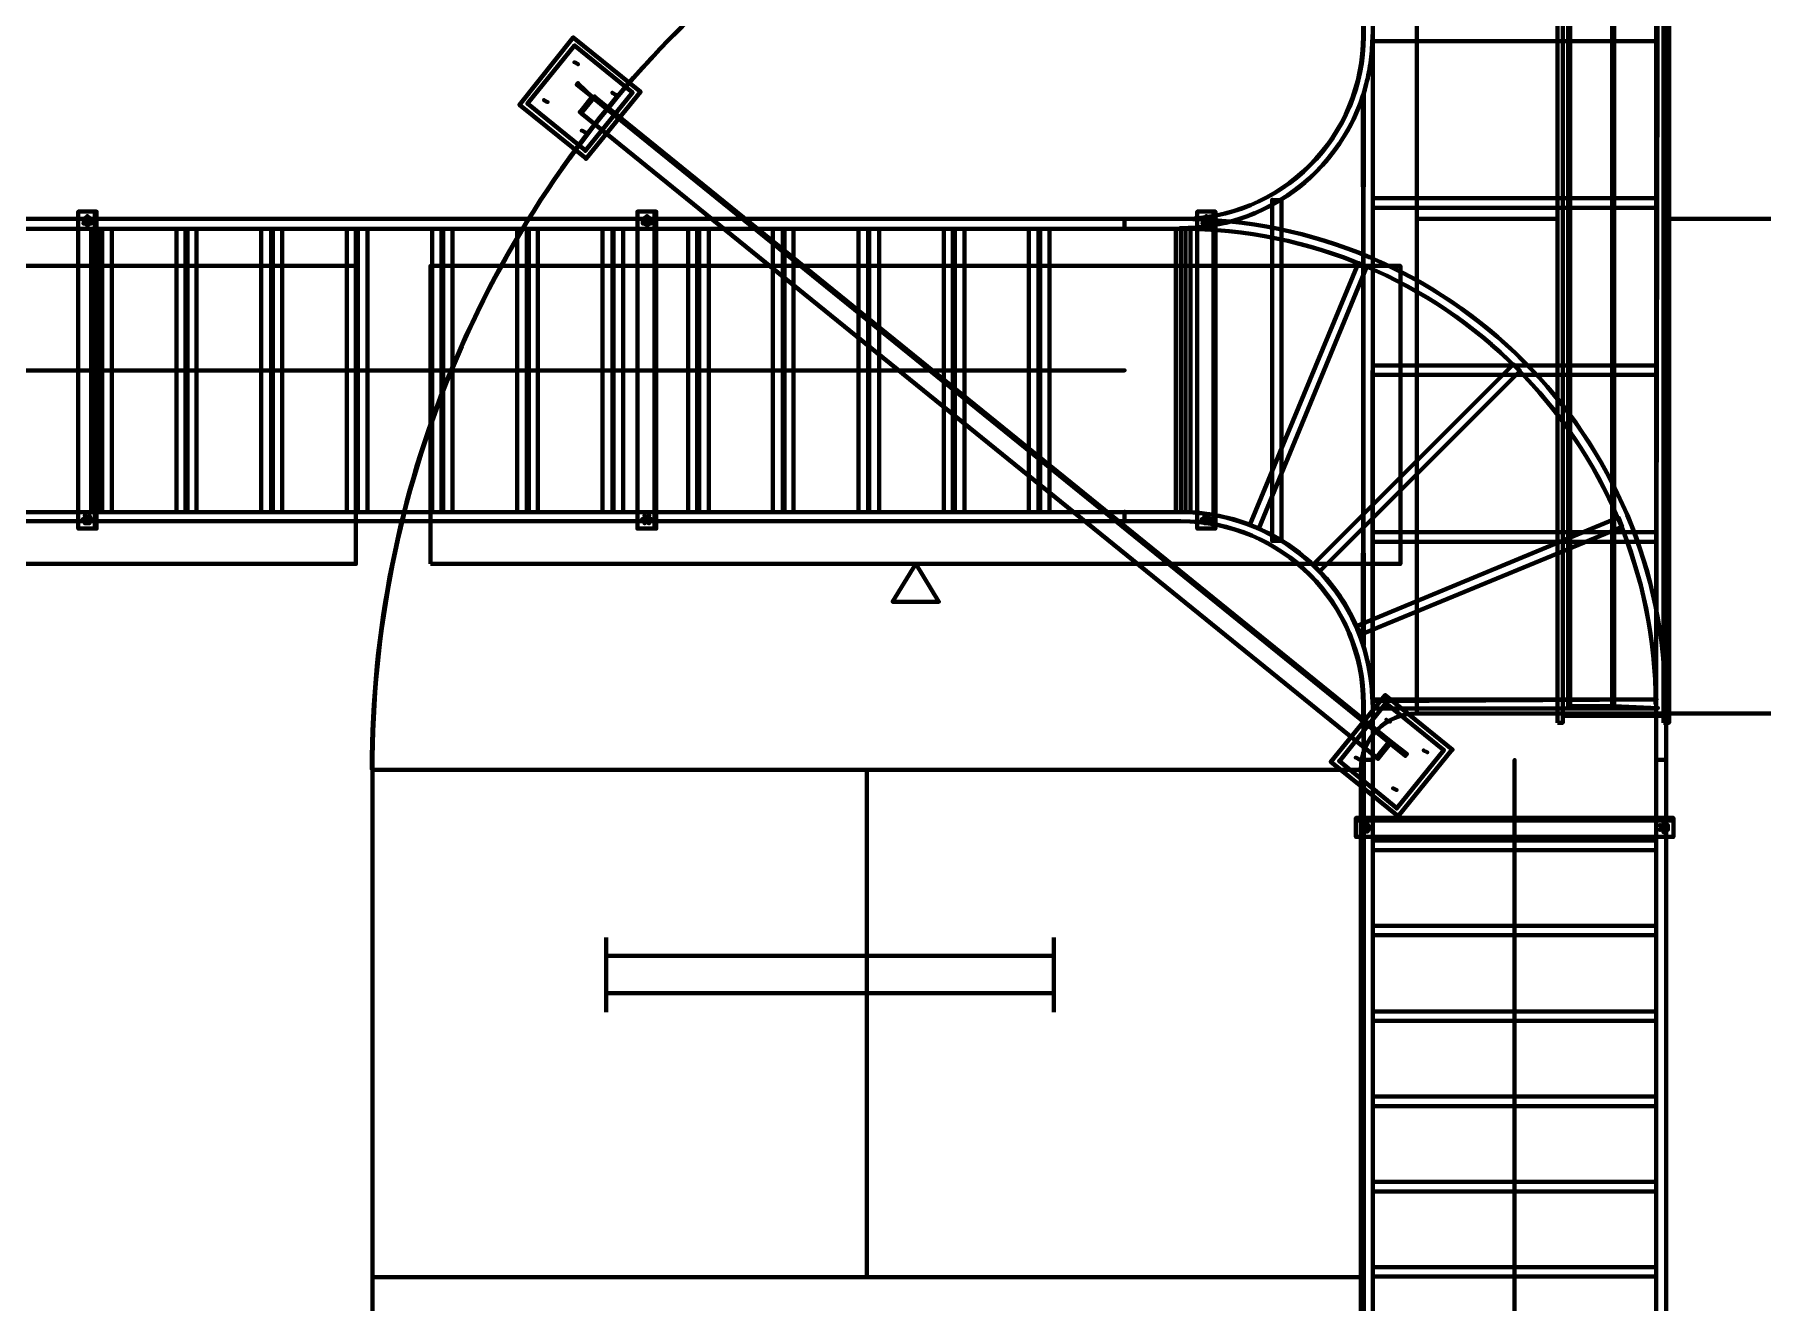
# Model space of a CAD drawing. Extents: x 0 to 1153, y 0 to 816.
# Drawn here: x 318.44 to 348.39, y 599.6 to 621.58 of the extents above; entities that cross this region are included whole.
import ezdxf

# ---------------------------------------------------------------- set-up
doc = ezdxf.new("R2010")
doc.units = 0
doc.header["$MEASUREMENT"] = 0
for name, color, linetype in [('Electrical', 7, 'Continuous'), ('Hatch', 7, 'Continuous'), ('HVAC', 7, 'Continuous')]:
    doc.layers.add(name, color=color, linetype=linetype)

msp = doc.modelspace()

# ---------------------------------------------------------------- linework, layer by layer
at = {"layer": 'Electrical', "color": 5, "linetype": 'Continuous', "lineweight": 211}
for points in [[(279.77, 618.215), (278.807, 618.215), (279.77, 618.215), (279.77, 618.384), (337.333, 618.384), (279.77, 618.384), (279.77, 618.215), (337.333, 618.215), (337.333, 618.384), (337.333, 618.215), (279.77, 618.215), (279.77, 618.384)], [(279.58, 618.215), (337.333, 618.215), (337.333, 618.384), (337.333, 618.215), (279.58, 618.215), (279.58, 618.384)], [(337.333, 618.215), (337.333, 618.215), (337.333, 618.384)], [(319.574, 613.304), (319.574, 618.215), (319.416, 618.215), (319.574, 618.215), (319.574, 613.304), (319.416, 613.304), (319.606, 613.304), (319.606, 618.215), (319.775, 618.215), (319.606, 618.215), (319.606, 613.304), (319.775, 613.304)], [(321.056, 613.304), (321.056, 618.215), (320.897, 618.215), (321.056, 618.215), (321.056, 613.304), (320.897, 613.304), (321.088, 613.304), (321.088, 618.215), (321.246, 618.215), (321.088, 618.215), (321.088, 613.304), (321.246, 613.304)], [(322.538, 613.304), (322.538, 618.215), (322.368, 618.215), (322.538, 618.215), (322.538, 613.304), (322.368, 613.304), (322.569, 613.304), (322.569, 618.215), (322.728, 618.215), (322.569, 618.215), (322.569, 613.304), (322.728, 613.304)], [(324.009, 613.304), (324.009, 618.215), (323.85, 618.215), (324.009, 618.215), (324.009, 613.304), (323.85, 613.304), (324.041, 613.304), (324.041, 618.215), (324.21, 618.215), (324.041, 618.215), (324.041, 613.304), (324.21, 613.304)], [(325.49, 613.304), (325.49, 618.215), (325.332, 618.215), (325.49, 618.215), (325.49, 613.304), (325.332, 613.304), (325.522, 613.304), (325.522, 618.215), (325.681, 618.215), (325.522, 618.215), (325.522, 613.304), (325.681, 613.304)], [(326.972, 613.304), (326.972, 618.215), (326.803, 618.215), (326.972, 618.215), (326.972, 613.304), (326.803, 613.304), (327.004, 613.304), (327.004, 618.215), (327.163, 618.215), (327.004, 618.215), (327.004, 613.304), (327.163, 613.304)], [(328.454, 613.304), (328.454, 618.215), (328.284, 618.215), (328.454, 618.215), (328.454, 613.304), (328.284, 613.304), (328.475, 613.304), (328.475, 618.215), (328.644, 618.215), (328.475, 618.215), (328.475, 613.304), (328.644, 613.304)], [(329.925, 613.304), (329.925, 618.215), (329.766, 618.215), (329.925, 618.215), (329.925, 613.304), (329.766, 613.304), (329.957, 613.304), (329.957, 618.215), (330.126, 618.215), (329.957, 618.215), (329.957, 613.304), (330.126, 613.304)], [(331.407, 613.304), (331.407, 618.215), (331.237, 618.215), (331.407, 618.215), (331.407, 613.304), (331.237, 613.304), (331.438, 613.304), (331.438, 618.215), (331.597, 618.215), (331.438, 618.215), (331.438, 613.304), (331.597, 613.304)], [(332.888, 613.304), (332.888, 618.215), (332.719, 618.215), (332.888, 618.215), (332.888, 613.304), (332.719, 613.304), (332.909, 613.304), (332.909, 618.215), (333.079, 618.215), (332.909, 618.215), (332.909, 613.304), (333.079, 613.304)], [(334.359, 613.304), (334.359, 618.215), (334.201, 618.215), (334.359, 618.215), (334.359, 613.304), (334.201, 613.304), (334.391, 613.304), (334.391, 618.215), (334.56, 618.215), (334.391, 618.215), (334.391, 613.304), (334.56, 613.304)], [(335.841, 613.304), (335.841, 618.215), (335.672, 618.215), (335.841, 618.215), (335.841, 613.304), (335.672, 613.304), (335.873, 613.304), (335.873, 618.215), (336.031, 618.215), (335.873, 618.215), (335.873, 613.304), (336.031, 613.304)], [(338.392, 613.304), (338.392, 618.215), (338.222, 618.215), (338.222, 613.304), (338.222, 618.215), (338.392, 618.215), (338.392, 613.304), (338.222, 613.304)], [(300.725, 612.405), (324.009, 612.405), (324.009, 617.569), (300.725, 617.569)], [(325.3, 612.405), (342.117, 612.405), (342.117, 617.569), (325.3, 617.569)], [(339.662, 613.018), (341.535, 617.559), (341.387, 617.622), (339.503, 613.082), (341.387, 617.622), (341.535, 617.559), (339.662, 613.018), (339.503, 613.082)], [(340.72, 612.278), (344.191, 615.749), (344.075, 615.865), (340.603, 612.394), (344.075, 615.865), (344.191, 615.749), (340.72, 612.278), (340.603, 612.394)], [(279.77, 613.304), (278.807, 613.304), (279.77, 613.304), (279.77, 613.145), (337.333, 613.145), (279.77, 613.145), (279.77, 613.304), (337.333, 613.304), (337.333, 613.145), (337.333, 613.304), (279.77, 613.304), (279.77, 613.145)], [(279.58, 613.304), (337.333, 613.304), (337.333, 613.145), (337.333, 613.304), (279.58, 613.304), (279.58, 613.145)], [(337.333, 613.145), (337.333, 613.145), (337.333, 613.304)], [(341.418, 611.177), (345.959, 613.05), (345.895, 613.209), (341.355, 611.325), (345.895, 613.209), (345.959, 613.05), (341.418, 611.177), (341.355, 611.325)], [(333.714, 612.405), (334.116, 611.748), (333.312, 611.748)], [(341.641, 609.896), (346.551, 609.896), (346.551, 610.055), (341.641, 610.055), (346.551, 610.055), (346.551, 609.896), (341.641, 609.896), (341.641, 610.055)], [(341.641, 607.61), (346.551, 607.61), (346.551, 607.441), (346.551, 607.61), (341.641, 607.61), (341.641, 607.441), (346.551, 607.441), (341.641, 607.441), (341.641, 607.61), (346.551, 607.61), (346.551, 607.441), (346.551, 607.61), (341.641, 607.61), (341.641, 607.441)], [(341.641, 606.129), (346.551, 606.129), (346.551, 605.97), (346.551, 606.129), (341.641, 606.129), (341.641, 605.97), (346.551, 605.97), (341.641, 605.97), (341.641, 606.129), (346.551, 606.129), (346.551, 605.97), (346.551, 606.129), (341.641, 606.129), (341.641, 605.97)], [(341.641, 604.647), (346.551, 604.647), (346.551, 604.488), (346.551, 604.647), (341.641, 604.647), (341.641, 604.488), (346.551, 604.488), (341.641, 604.488), (341.641, 604.647), (346.551, 604.647), (346.551, 604.488), (346.551, 604.647), (341.641, 604.647), (341.641, 604.488)], [(341.641, 603.176), (346.551, 603.176), (346.551, 603.007), (346.551, 603.176), (341.641, 603.176), (341.641, 603.007), (346.551, 603.007), (341.641, 603.007), (341.641, 603.176), (346.551, 603.176), (346.551, 603.007), (346.551, 603.176), (341.641, 603.176), (341.641, 603.007)], [(341.641, 601.694), (346.551, 601.694), (346.551, 601.525), (346.551, 601.694), (341.641, 601.694), (341.641, 601.525), (346.551, 601.525), (341.641, 601.525), (341.641, 601.694), (346.551, 601.694), (346.551, 601.525), (346.551, 601.694), (341.641, 601.694), (341.641, 601.525)], [(341.641, 600.213), (346.551, 600.213), (346.551, 600.054), (346.551, 600.213), (341.641, 600.213), (341.641, 600.054), (346.551, 600.054), (341.641, 600.054), (341.641, 600.213), (346.551, 600.213), (346.551, 600.054), (346.551, 600.213), (341.641, 600.213), (341.641, 600.054)]]:
    msp.add_lwpolyline(points, close=True, dxfattribs=at)
for points in [[(279.58, 618.384), (337.333, 618.384), (279.58, 618.384)], [(319.416, 613.304), (319.416, 618.215), (319.416, 613.304)], [(319.775, 613.304), (319.775, 618.215), (319.775, 613.304)], [(320.897, 613.304), (320.897, 618.215), (320.897, 613.304)], [(321.246, 613.304), (321.246, 618.215), (321.246, 613.304)], [(322.368, 613.304), (322.368, 618.215), (322.368, 613.304)], [(322.728, 613.304), (322.728, 618.215), (322.728, 613.304)], [(323.85, 613.304), (323.85, 618.215), (323.85, 613.304)], [(324.21, 613.304), (324.21, 618.215), (324.21, 613.304)], [(325.332, 613.304), (325.332, 618.215), (325.332, 613.304)], [(325.681, 613.304), (325.681, 618.215), (325.681, 613.304)], [(326.803, 613.304), (326.803, 618.215), (326.803, 613.304)], [(327.163, 613.304), (327.163, 618.215), (327.163, 613.304)], [(328.284, 613.304), (328.284, 618.215), (328.284, 613.304)], [(328.644, 613.304), (328.644, 618.215), (328.644, 613.304)], [(329.766, 613.304), (329.766, 618.215), (329.766, 613.304)], [(330.126, 613.304), (330.126, 618.215), (330.126, 613.304)], [(331.237, 613.304), (331.237, 618.215), (331.237, 613.304)], [(331.597, 613.304), (331.597, 618.215), (331.597, 613.304)], [(332.719, 613.304), (332.719, 618.215), (332.719, 613.304)], [(333.079, 613.304), (333.079, 618.215), (333.079, 613.304)], [(334.201, 613.304), (334.201, 618.215), (334.201, 613.304)], [(334.56, 613.304), (334.56, 618.215), (334.56, 613.304)], [(335.672, 613.304), (335.672, 618.215), (335.672, 613.304)], [(336.031, 613.304), (336.031, 618.215), (336.031, 613.304)], [(279.58, 615.759), (337.333, 615.759), (279.77, 615.759)], [(279.58, 613.145), (337.333, 613.145), (279.58, 613.145)], [(341.641, 597.979), (341.641, 609.007), (341.482, 609.007), (341.641, 609.007), (341.641, 609.97), (341.641, 609.007), (341.482, 609.007), (341.482, 597.979), (341.482, 609.007), (341.641, 609.007), (341.641, 597.979)], [(341.482, 609.97), (341.482, 609.007), (341.482, 609.97)], [(346.551, 597.979), (346.551, 609.007), (346.721, 609.007), (346.551, 609.007), (346.551, 609.97), (346.551, 609.007), (346.721, 609.007), (346.721, 597.979), (346.721, 609.007), (346.551, 609.007), (346.551, 597.979)], [(346.721, 609.97), (346.721, 609.007), (346.721, 609.97)], [(341.641, 597.979), (341.641, 609.007), (341.482, 609.007), (341.482, 597.979), (341.482, 609.007), (341.641, 609.007), (341.641, 597.979)], [(344.096, 597.979), (344.096, 609.007), (344.096, 597.979)], [(346.551, 597.979), (346.551, 609.007), (346.721, 609.007), (346.721, 597.979), (346.721, 609.007), (346.551, 609.007), (346.551, 597.979)], [(341.641, 607.441), (346.551, 607.441), (341.641, 607.441)], [(341.641, 605.97), (346.551, 605.97), (341.641, 605.97)], [(341.641, 604.488), (346.551, 604.488), (341.641, 604.488)], [(341.641, 603.007), (346.551, 603.007), (341.641, 603.007)], [(341.641, 601.525), (346.551, 601.525), (341.641, 601.525)], [(341.641, 600.054), (346.551, 600.054), (341.641, 600.054)]]:
    msp.add_lwpolyline(points, dxfattribs=at)
for points in [[(338.307, 618.384), (337.333, 618.384), (338.302, 618.384, -0.414212), (346.71, 609.976, 0.414212)], [(338.307, 618.215), (337.333, 618.215), (338.302, 618.215, -0.414212), (346.541, 609.976, 0.414212)], [(338.307, 613.304), (337.333, 613.304), (338.302, 613.304, -0.414222), (341.63, 609.976, 0.414222)], [(338.307, 613.145), (337.333, 613.145), (338.302, 613.145, -0.414208), (341.471, 609.976, 0.414208)]]:
    msp.add_lwpolyline(points, format="xyb", close=True, dxfattribs=at)
for p in [(337.333, 618.215), (337.333, 613.145)]:
    msp.add_point(p, dxfattribs=at)
at = {"layer": 'Hatch', "color": 5, "linetype": 'Continuous', "lineweight": 211}
for p, q in [((328.348, 604.636), (328.348, 605.928)), ((336.106, 604.636), (336.106, 605.928)), ((328.348, 605.61), (336.106, 605.61)), ((328.348, 604.964), (336.106, 604.964))]:
    msp.add_line(p, q, dxfattribs=at)
for points in [[(341.641, 621.633), (341.628, 621.449), (341.626, 621.396), (341.623, 621.344), (341.62, 621.292), (341.615, 621.239), (341.61, 621.187), (341.604, 621.135), (341.597, 621.083), (341.589, 621.031), (341.58, 620.98), (341.571, 620.928), (341.56, 620.877), (341.549, 620.826), (341.537, 620.774), (341.525, 620.724), (341.511, 620.673), (341.497, 620.622), (341.482, 620.572), (341.482, 620.522), (341.482, 620.522), (341.466, 611.008), (341.482, 610.958), (341.497, 610.907), (341.511, 610.857), (341.525, 610.806), (341.537, 610.755), (341.549, 610.704), (341.56, 610.653), (341.571, 610.601), (341.58, 610.55), (341.589, 610.498), (341.597, 610.446), (341.604, 610.394), (341.61, 610.342), (341.615, 610.29), (341.62, 610.238), (341.623, 610.186), (341.626, 610.133), (341.628, 610.081), (341.641, 610.055), (341.641, 609.896), (346.551, 609.896), (346.551, 610.055), (341.641, 610.055), (341.641, 609.896), (346.551, 609.896), (346.551, 610.055), (341.63, 610.028), (341.641, 609.97), (341.641, 609.007), (341.482, 609.007), (341.471, 609.976, 0.414213), (338.302, 613.145, -0.414213), (341.482, 609.97), (341.482, 609.007), (341.641, 609.007), (341.641, 622.522)], [(341.482, 622.522), (341.471, 621.554, -0.414216), (338.302, 618.384, 0.414216), (341.482, 621.549), (341.482, 622.522)], [(341.641, 622.522), (341.641, 621.549), (341.63, 609.976, 0.414213), (338.302, 613.304, -0.324619), (341.482, 611.008), (341.466, 620.522, -0.324617), (338.302, 618.225, 0.414211), (341.63, 621.554), (341.63, 621.501), (341.641, 621.464), (346.551, 621.464), (346.551, 621.633)]]:
    msp.add_lwpolyline(points, format="xyb", dxfattribs=at)
for points in [[(346.721, 622.522), (346.721, 609.007), (346.551, 609.007), (346.551, 622.522), (346.551, 609.007), (346.721, 609.007), (346.721, 622.522)], [(341.641, 621.633), (341.641, 621.464), (346.551, 621.464), (346.551, 621.633)], [(339.894, 618.712), (339.894, 618.712), (339.894, 618.712)], [(341.641, 618.744), (341.641, 618.744), (341.641, 618.744)], [(337.333, 618.384), (337.333, 618.384), (337.333, 618.384)], [(341.641, 618.575), (341.641, 618.575), (341.641, 618.575)], [(337.333, 618.215), (337.333, 618.215), (337.333, 618.215)], [(341.641, 615.844), (341.641, 615.844), (341.641, 615.844)], [(341.641, 615.685), (341.641, 615.685), (341.641, 615.685)], [(319.299, 613.182), (319.384, 613.241), (319.38, 613.149), (319.299, 613.182), (319.343, 613.135), (319.426, 613.177), (319.362, 613.137), (319.299, 613.182), (319.384, 613.241), (319.426, 613.177), (319.384, 613.241), (319.299, 613.182), (319.384, 613.241), (319.426, 613.177), (319.355, 613.135), (319.299, 613.182), (319.343, 613.135), (319.426, 613.177), (319.362, 613.137), (319.299, 613.182), (319.31, 613.114), (319.299, 613.182), (319.384, 613.241), (319.299, 613.182), (319.384, 613.241), (319.426, 613.177), (319.362, 613.137), (319.299, 613.182), (319.384, 613.241), (319.426, 613.177), (319.299, 613.182), (319.384, 613.241), (319.426, 613.177), (319.384, 613.114), (319.31, 613.114), (319.299, 613.182), (319.384, 613.241), (319.426, 613.177), (319.355, 613.135), (319.299, 613.182), (319.375, 613.144), (319.426, 613.177), (319.384, 613.114), (319.31, 613.114), (319.299, 613.182), (319.384, 613.241), (319.426, 613.177), (319.384, 613.241), (319.299, 613.182), (319.31, 613.114), (319.384, 613.114), (319.426, 613.177), (319.362, 613.137), (319.299, 613.182), (319.384, 613.241), (319.426, 613.177), (319.299, 613.182), (319.31, 613.114), (319.384, 613.114), (319.426, 613.177), (319.384, 613.241), (319.299, 613.182), (319.384, 613.241), (319.299, 613.182), (319.384, 613.241), (319.426, 613.177), (319.339, 613.135), (319.299, 613.182), (319.31, 613.114), (319.384, 613.114), (319.426, 613.177), (319.362, 613.137), (319.299, 613.182), (319.384, 613.241), (319.426, 613.177), (319.299, 613.182), (319.384, 613.241), (319.426, 613.177), (319.384, 613.114), (319.31, 613.114), (319.299, 613.182), (319.384, 613.241), (319.426, 613.177), (319.355, 613.135), (319.299, 613.182), (319.369, 613.14), (319.384, 613.241), (319.299, 613.182), (319.31, 613.114), (319.384, 613.114), (319.426, 613.177), (319.384, 613.241)], [(329.004, 613.182), (329.037, 613.228), (329.131, 613.177), (329.088, 613.151), (329.004, 613.182), (329.048, 613.135), (329.131, 613.177), (329.063, 613.136), (329.004, 613.182), (329.037, 613.228), (329.131, 613.177), (329.037, 613.228), (329.004, 613.182), (329.037, 613.228), (329.131, 613.177), (329.088, 613.151), (329.004, 613.182), (329.048, 613.135), (329.131, 613.177), (329.063, 613.136), (329.004, 613.182), (329.037, 613.228), (329.131, 613.177), (329.004, 613.182), (329.037, 613.228), (329.131, 613.177), (329.004, 613.182), (329.037, 613.228), (329.131, 613.177), (329.089, 613.114), (329.004, 613.182), (329.037, 613.228), (329.131, 613.177), (329.088, 613.151), (329.037, 613.137), (329.004, 613.182), (329.08, 613.144), (329.131, 613.177), (329.089, 613.114), (329.004, 613.182), (329.037, 613.228), (329.131, 613.177), (329.037, 613.228), (329.004, 613.182), (329.089, 613.114), (329.131, 613.177), (329.063, 613.136), (329.004, 613.182), (329.037, 613.228), (329.131, 613.177), (329.004, 613.182), (329.089, 613.114), (329.131, 613.177), (329.037, 613.228), (329.004, 613.182), (329.037, 613.228), (329.131, 613.177), (329.07, 613.139), (329.004, 613.182), (329.037, 613.137), (329.089, 613.114), (329.131, 613.177), (329.063, 613.136), (329.004, 613.182), (329.037, 613.228), (329.131, 613.177), (329.004, 613.182), (329.037, 613.228), (329.131, 613.177), (329.089, 613.114), (329.004, 613.182), (329.037, 613.228), (329.131, 613.177), (329.088, 613.151), (329.004, 613.182), (329.074, 613.14), (329.131, 613.177), (329.037, 613.228), (329.004, 613.182), (329.004, 613.182), (329.089, 613.114), (329.131, 613.177), (329.037, 613.228)], [(337.333, 613.304), (337.333, 613.304), (337.333, 613.304)], [(338.698, 613.182), (338.731, 613.228), (338.825, 613.177), (338.782, 613.151), (338.698, 613.182), (338.742, 613.135), (338.825, 613.177), (338.757, 613.136), (338.698, 613.182), (338.731, 613.228), (338.825, 613.177), (338.731, 613.228), (338.698, 613.182), (338.731, 613.228), (338.825, 613.177), (338.782, 613.151), (338.698, 613.182), (338.742, 613.135), (338.825, 613.177), (338.757, 613.136), (338.698, 613.182), (338.72, 613.114), (338.698, 613.182), (338.731, 613.228), (338.825, 613.177), (338.757, 613.136), (338.698, 613.182), (338.731, 613.228), (338.825, 613.177), (338.731, 613.228), (338.698, 613.182), (338.731, 613.228), (338.825, 613.177), (338.794, 613.114), (338.72, 613.114), (338.698, 613.182), (338.731, 613.228), (338.825, 613.177), (338.782, 613.151), (338.731, 613.137), (338.698, 613.182), (338.774, 613.144), (338.825, 613.177), (338.794, 613.114), (338.72, 613.114), (338.698, 613.182), (338.731, 613.228), (338.825, 613.177), (338.731, 613.228), (338.698, 613.182), (338.72, 613.114), (338.794, 613.114), (338.825, 613.177), (338.757, 613.136), (338.698, 613.182), (338.731, 613.228), (338.825, 613.177), (338.731, 613.228), (338.698, 613.182), (338.72, 613.114), (338.794, 613.114), (338.825, 613.177), (338.731, 613.228), (338.698, 613.182), (338.731, 613.228), (338.825, 613.177), (338.765, 613.139), (338.698, 613.182), (338.72, 613.114), (338.794, 613.114), (338.825, 613.177), (338.757, 613.136), (338.698, 613.182), (338.731, 613.228), (338.825, 613.177), (338.731, 613.228), (338.698, 613.182), (338.731, 613.228), (338.825, 613.177), (338.794, 613.114), (338.72, 613.114), (338.698, 613.182), (338.731, 613.228), (338.825, 613.177), (338.782, 613.151), (338.698, 613.182), (338.768, 613.14), (338.825, 613.177), (338.731, 613.228), (338.698, 613.182), (338.72, 613.114), (338.794, 613.114), (338.825, 613.177), (338.731, 613.228)], [(337.333, 613.145), (337.333, 613.145), (337.333, 613.145)], [(341.641, 612.955), (341.641, 612.955), (341.641, 612.955)], [(339.894, 612.807), (339.894, 612.807), (339.894, 612.807)], [(341.641, 612.786), (341.641, 612.786), (341.641, 612.786)], [(341.482, 611.008), (341.482, 611.008), (341.482, 611.008)], [(346.551, 610.055), (346.551, 610.055), (346.551, 610.055)], [(341.641, 609.896), (341.641, 609.896), (341.641, 609.896)], [(341.482, 609.007), (341.482, 609.007), (341.482, 609.007)], [(341.641, 609.007), (341.641, 609.007), (341.641, 609.007)], [(346.551, 609.007), (346.551, 609.007), (346.551, 609.007)], [(346.721, 609.007), (346.721, 609.007), (346.721, 609.007)], [(346.673, 607.79), (346.628, 607.823), (346.678, 607.907), (346.673, 607.79), (346.72, 607.834), (346.678, 607.907), (346.719, 607.849), (346.673, 607.79), (346.628, 607.823), (346.678, 607.907), (346.673, 607.79), (346.628, 607.823), (346.678, 607.907), (346.673, 607.79), (346.72, 607.834), (346.678, 607.907), (346.719, 607.849), (346.752, 607.801), (346.673, 607.79), (346.628, 607.823), (346.678, 607.907), (346.673, 607.79), (346.628, 607.823), (346.678, 607.907), (346.673, 607.79), (346.628, 607.823), (346.678, 607.907), (346.752, 607.875), (346.752, 607.801), (346.673, 607.79), (346.628, 607.823), (346.678, 607.907), (346.673, 607.79), (346.717, 607.856), (346.678, 607.907), (346.752, 607.875), (346.752, 607.801), (346.673, 607.79), (346.628, 607.823), (346.678, 607.907), (346.628, 607.823), (346.673, 607.79), (346.752, 607.801), (346.752, 607.875), (346.678, 607.907), (346.719, 607.849), (346.673, 607.79), (346.628, 607.823), (346.678, 607.907), (346.673, 607.79), (346.752, 607.801), (346.752, 607.875), (346.678, 607.907), (346.628, 607.823), (346.673, 607.79), (346.628, 607.823), (346.678, 607.907), (346.717, 607.856), (346.673, 607.79), (346.752, 607.801), (346.752, 607.875), (346.678, 607.907), (346.719, 607.849), (346.673, 607.79), (346.628, 607.823), (346.678, 607.907), (346.673, 607.79), (346.628, 607.823), (346.678, 607.907), (346.752, 607.875), (346.752, 607.801), (346.673, 607.79), (346.628, 607.823), (346.678, 607.907), (346.673, 607.79), (346.715, 607.86), (346.678, 607.907), (346.628, 607.823), (346.673, 607.79), (346.752, 607.801), (346.752, 607.875), (346.678, 607.907), (346.628, 607.823)]]:
    msp.add_lwpolyline(points, dxfattribs=at)
for points in [[(340.053, 618.712), (339.894, 618.712), (339.894, 612.807), (340.053, 612.807), (340.053, 618.712), (339.894, 618.712), (339.894, 612.807), (340.053, 612.807)], [(346.551, 618.744), (341.641, 618.744), (341.641, 618.575), (346.551, 618.575), (346.551, 618.744), (341.641, 618.744), (341.641, 618.575), (346.551, 618.575)], [(319.193, 618.511), (319.511, 618.511), (319.193, 618.511), (319.193, 613.018), (319.479, 613.018), (319.479, 618.511), (319.511, 613.018), (319.511, 618.511), (319.511, 613.018), (319.193, 613.018), (319.511, 613.018), (319.193, 613.018), (319.193, 618.511), (319.511, 618.511), (319.193, 618.511), (319.193, 613.018)], [(319.299, 618.358), (319.335, 618.404), (319.365, 618.402), (319.389, 618.38), (319.394, 618.35), (319.378, 618.322), (319.351, 618.31), (319.322, 618.317), (319.302, 618.343), (319.299, 618.354), (319.343, 618.31), (319.394, 618.358), (319.385, 618.33), (319.362, 618.312), (319.332, 618.312), (319.306, 618.333), (319.299, 618.362), (319.311, 618.389), (319.335, 618.404), (319.365, 618.402), (319.389, 618.38), (319.394, 618.362), (319.351, 618.405), (319.299, 618.358), (319.308, 618.386), (319.335, 618.404), (319.365, 618.402), (319.389, 618.38), (319.394, 618.35), (319.378, 618.322), (319.351, 618.31), (319.322, 618.317), (319.302, 618.343), (319.299, 618.354), (319.343, 618.31), (319.394, 618.358), (319.385, 618.33), (319.362, 618.312), (319.332, 618.312), (319.313, 618.324), (319.352, 618.278), (319.352, 618.278), (319.311, 618.327), (319.299, 618.354), (319.289, 618.31), (319.299, 618.362), (319.311, 618.389), (319.332, 618.403), (319.289, 618.384), (319.335, 618.404), (319.365, 618.402), (319.387, 618.383), (319.352, 618.427), (319.352, 618.427), (319.389, 618.38), (319.394, 618.365), (319.416, 618.384), (319.394, 618.362), (319.416, 618.31), (319.416, 618.31), (319.394, 618.358), (319.385, 618.33), (319.362, 618.312), (319.332, 618.312), (319.306, 618.333), (319.299, 618.362), (319.311, 618.389), (319.335, 618.404), (319.365, 618.402), (319.389, 618.38), (319.394, 618.362), (319.351, 618.405), (319.299, 618.362), (319.289, 618.31), (319.289, 618.384), (319.352, 618.427), (319.416, 618.384), (319.416, 618.31), (319.352, 618.278), (319.299, 618.358), (319.308, 618.386), (319.335, 618.404), (319.365, 618.402), (319.389, 618.38), (319.394, 618.35), (319.378, 618.322), (319.351, 618.31), (319.322, 618.317), (319.302, 618.343), (319.299, 618.354), (319.313, 618.324), (319.365, 618.314), (319.416, 618.31), (319.416, 618.384), (319.416, 618.384), (319.352, 618.427), (319.352, 618.427), (319.289, 618.384), (319.289, 618.384), (319.289, 618.31), (319.289, 618.31), (319.352, 618.278), (319.352, 618.278), (319.416, 618.31), (319.416, 618.31), (319.394, 618.358), (319.385, 618.33), (319.362, 618.312), (319.332, 618.312), (319.306, 618.333), (319.299, 618.362), (319.311, 618.389), (319.332, 618.403), (319.362, 618.403), (319.385, 618.386), (319.394, 618.362), (319.389, 618.38), (319.339, 618.405), (319.289, 618.384), (319.289, 618.31), (319.352, 618.278), (319.416, 618.31), (319.416, 618.384), (319.352, 618.427), (319.299, 618.358), (319.308, 618.386), (319.335, 618.404), (319.365, 618.402), (319.389, 618.38), (319.394, 618.35), (319.378, 618.322), (319.351, 618.31), (319.322, 618.317), (319.302, 618.343), (319.299, 618.354), (319.313, 618.324), (319.365, 618.314), (319.416, 618.31), (319.416, 618.384), (319.416, 618.384), (319.352, 618.427), (319.352, 618.427), (319.289, 618.384), (319.289, 618.384), (319.289, 618.31), (319.289, 618.31), (319.352, 618.278), (319.352, 618.278), (319.416, 618.31), (319.416, 618.31), (319.394, 618.358), (319.385, 618.33), (319.362, 618.312), (319.332, 618.312), (319.306, 618.333), (319.299, 618.362), (319.311, 618.389), (319.335, 618.404), (319.365, 618.402), (319.389, 618.38), (319.394, 618.362), (319.351, 618.405), (319.299, 618.362), (319.289, 618.31), (319.289, 618.384), (319.352, 618.427), (319.416, 618.384), (319.416, 618.31), (319.352, 618.278), (319.299, 618.358), (319.308, 618.386), (319.335, 618.404), (319.365, 618.402), (319.389, 618.38), (319.394, 618.35), (319.378, 618.322), (319.351, 618.31), (319.322, 618.317), (319.302, 618.343), (319.289, 618.384), (319.289, 618.31), (319.352, 618.278), (319.416, 618.31), (319.416, 618.384), (319.352, 618.427)], [(319.479, 613.018), (319.479, 618.511), (319.511, 613.018), (319.511, 618.511)], [(328.888, 618.511), (329.216, 618.511), (328.888, 618.511), (328.888, 613.018), (329.184, 613.018), (329.184, 618.511), (329.216, 613.018), (329.216, 618.511), (329.216, 613.018), (328.888, 613.018), (329.216, 613.018), (328.888, 613.018), (328.888, 618.511), (329.216, 618.511), (328.888, 618.511), (328.888, 613.018)], [(329.004, 618.358), (329.037, 618.403), (329.067, 618.403), (329.092, 618.383), (329.099, 618.354), (329.088, 618.327), (329.063, 618.311), (329.033, 618.314), (329.009, 618.336), (329.004, 618.354), (329.048, 618.31), (329.099, 618.358), (329.09, 618.33), (329.063, 618.311), (329.033, 618.314), (329.009, 618.336), (329.005, 618.365), (329.021, 618.394), (329.048, 618.405), (329.077, 618.398), (329.097, 618.373), (329.099, 618.362), (329.056, 618.405), (329.004, 618.358), (329.013, 618.386), (329.037, 618.403), (329.067, 618.403), (329.092, 618.383), (329.099, 618.354), (329.088, 618.327), (329.063, 618.311), (329.033, 618.314), (329.009, 618.336), (329.004, 618.354), (329.048, 618.31), (329.099, 618.358), (329.09, 618.33), (329.063, 618.311), (329.033, 618.314), (329.018, 618.324), (329.057, 618.278), (329.057, 618.278), (329.016, 618.327), (329.004, 618.354), (328.983, 618.31), (329.004, 618.358), (329.013, 618.386), (329.027, 618.398), (328.983, 618.384), (329.033, 618.402), (329.063, 618.404), (329.09, 618.386), (329.092, 618.383), (329.057, 618.427), (329.057, 618.427), (329.094, 618.38), (329.099, 618.365), (329.12, 618.384), (329.099, 618.362), (329.12, 618.31), (329.12, 618.31), (329.099, 618.358), (329.09, 618.33), (329.063, 618.311), (329.033, 618.314), (329.009, 618.336), (329.005, 618.365), (329.021, 618.394), (329.048, 618.405), (329.077, 618.398), (329.097, 618.373), (329.099, 618.362), (329.056, 618.405), (329.004, 618.362), (328.983, 618.31), (328.983, 618.384), (329.057, 618.427), (329.12, 618.384), (329.12, 618.31), (329.057, 618.278), (329.004, 618.358), (329.013, 618.386), (329.037, 618.403), (329.067, 618.403), (329.092, 618.383), (329.099, 618.354), (329.088, 618.327), (329.063, 618.311), (329.033, 618.314), (329.009, 618.336), (329.004, 618.354), (329.018, 618.324), (329.07, 618.314), (329.12, 618.31), (329.12, 618.384), (329.12, 618.384), (329.057, 618.427), (329.057, 618.427), (328.983, 618.384), (328.983, 618.384), (328.983, 618.31), (328.983, 618.31), (329.057, 618.278), (329.057, 618.278), (329.12, 618.31), (329.12, 618.31), (329.099, 618.358), (329.09, 618.33), (329.063, 618.311), (329.033, 618.314), (329.009, 618.336), (329.005, 618.365), (329.021, 618.394), (329.048, 618.405), (329.077, 618.398), (329.097, 618.373), (329.099, 618.362), (329.085, 618.391), (329.033, 618.402), (328.983, 618.384), (328.983, 618.31), (329.057, 618.278), (329.12, 618.31), (329.12, 618.384), (329.057, 618.427), (329.004, 618.358), (329.013, 618.386), (329.037, 618.403), (329.067, 618.403), (329.092, 618.383), (329.099, 618.354), (329.088, 618.327), (329.063, 618.311), (329.033, 618.314), (329.009, 618.336), (329.004, 618.354), (329.018, 618.324), (329.07, 618.314), (329.12, 618.31), (329.12, 618.384), (329.12, 618.384), (329.057, 618.427), (329.057, 618.427), (328.983, 618.384), (328.983, 618.384), (328.983, 618.31), (328.983, 618.31), (329.057, 618.278), (329.057, 618.278), (329.12, 618.31), (329.12, 618.31), (329.099, 618.358), (329.09, 618.33), (329.063, 618.311), (329.033, 618.314), (329.009, 618.336), (329.005, 618.365), (329.021, 618.394), (329.048, 618.405), (329.077, 618.398), (329.097, 618.373), (329.099, 618.362), (329.056, 618.405), (329.004, 618.362), (328.983, 618.31), (328.983, 618.384), (329.057, 618.427), (329.12, 618.384), (329.12, 618.31), (329.057, 618.278), (329.004, 618.358), (329.013, 618.386), (329.037, 618.403), (329.067, 618.403), (329.092, 618.383), (329.099, 618.354), (329.088, 618.327), (329.063, 618.311), (329.033, 618.314), (328.983, 618.384), (328.983, 618.31), (329.057, 618.278), (329.12, 618.31), (329.12, 618.384), (329.057, 618.427)], [(329.184, 613.018), (329.184, 618.511), (329.216, 613.018), (329.216, 618.511)], [(338.307, 618.215), (337.333, 618.215), (337.333, 618.384), (338.307, 618.384), (337.333, 618.384), (337.333, 618.215), (338.307, 618.215)], [(338.593, 618.511), (338.91, 618.511), (338.593, 618.511), (338.593, 613.018), (338.878, 613.018), (338.878, 618.511), (338.91, 613.018), (338.91, 618.511), (338.91, 613.018), (338.593, 613.018), (338.91, 613.018), (338.593, 613.018), (338.593, 618.511), (338.91, 618.511), (338.593, 618.511), (338.593, 613.018)], [(338.698, 618.358), (338.731, 618.403), (338.761, 618.403), (338.787, 618.383), (338.794, 618.354), (338.782, 618.327), (338.757, 618.311), (338.727, 618.314), (338.704, 618.336), (338.699, 618.354), (338.742, 618.31), (338.794, 618.358), (338.784, 618.33), (338.757, 618.311), (338.727, 618.314), (338.704, 618.336), (338.699, 618.365), (338.712, 618.391), (338.738, 618.405), (338.768, 618.4), (338.79, 618.376), (338.794, 618.362), (338.75, 618.405), (338.698, 618.358), (338.708, 618.386), (338.731, 618.403), (338.761, 618.403), (338.787, 618.383), (338.794, 618.354), (338.782, 618.327), (338.757, 618.311), (338.727, 618.314), (338.704, 618.336), (338.699, 618.354), (338.742, 618.31), (338.794, 618.358), (338.784, 618.33), (338.757, 618.311), (338.727, 618.314), (338.712, 618.324), (338.751, 618.278), (338.751, 618.278), (338.71, 618.327), (338.699, 618.354), (338.688, 618.31), (338.699, 618.362), (338.71, 618.389), (338.731, 618.403), (338.688, 618.384), (338.735, 618.404), (338.765, 618.402), (338.787, 618.383), (338.751, 618.427), (338.751, 618.427), (338.788, 618.38), (338.793, 618.365), (338.815, 618.384), (338.794, 618.362), (338.815, 618.31), (338.815, 618.31), (338.794, 618.358), (338.784, 618.33), (338.757, 618.311), (338.727, 618.314), (338.704, 618.336), (338.699, 618.365), (338.712, 618.391), (338.738, 618.405), (338.768, 618.4), (338.79, 618.376), (338.794, 618.362), (338.75, 618.405), (338.699, 618.362), (338.688, 618.31), (338.688, 618.384), (338.751, 618.427), (338.815, 618.384), (338.815, 618.31), (338.751, 618.278), (338.698, 618.358), (338.708, 618.386), (338.731, 618.403), (338.761, 618.403), (338.787, 618.383), (338.794, 618.354), (338.782, 618.327), (338.757, 618.311), (338.727, 618.314), (338.704, 618.336), (338.699, 618.354), (338.712, 618.324), (338.765, 618.314), (338.815, 618.31), (338.815, 618.384), (338.815, 618.384), (338.751, 618.427), (338.751, 618.427), (338.688, 618.384), (338.688, 618.384), (338.688, 618.31), (338.688, 618.31), (338.751, 618.278), (338.751, 618.278), (338.815, 618.31), (338.815, 618.31), (338.794, 618.358), (338.784, 618.33), (338.757, 618.311), (338.727, 618.314), (338.704, 618.336), (338.699, 618.365), (338.712, 618.391), (338.738, 618.405), (338.768, 618.4), (338.79, 618.376), (338.794, 618.362), (338.788, 618.38), (338.738, 618.405), (338.688, 618.384), (338.688, 618.31), (338.751, 618.278), (338.815, 618.31), (338.815, 618.384), (338.751, 618.427), (338.698, 618.358), (338.708, 618.386), (338.731, 618.403), (338.761, 618.403), (338.787, 618.383), (338.794, 618.354), (338.782, 618.327), (338.757, 618.311), (338.727, 618.314), (338.704, 618.336), (338.699, 618.354), (338.712, 618.324), (338.765, 618.314), (338.815, 618.31), (338.815, 618.384), (338.815, 618.384), (338.751, 618.427), (338.751, 618.427), (338.688, 618.384), (338.688, 618.384), (338.688, 618.31), (338.688, 618.31), (338.751, 618.278), (338.751, 618.278), (338.815, 618.31), (338.815, 618.31), (338.794, 618.358), (338.784, 618.33), (338.757, 618.311), (338.727, 618.314), (338.704, 618.336), (338.699, 618.365), (338.712, 618.391), (338.738, 618.405), (338.768, 618.4), (338.79, 618.376), (338.794, 618.362), (338.75, 618.405), (338.699, 618.362), (338.688, 618.31), (338.688, 618.384), (338.751, 618.427), (338.815, 618.384), (338.815, 618.31), (338.751, 618.278), (338.698, 618.358), (338.708, 618.386), (338.731, 618.403), (338.761, 618.403), (338.787, 618.383), (338.794, 618.354), (338.782, 618.327), (338.757, 618.311), (338.727, 618.314), (338.704, 618.336), (338.688, 618.384), (338.688, 618.31), (338.751, 618.278), (338.815, 618.31), (338.815, 618.384), (338.751, 618.427)], [(338.878, 613.018), (338.878, 618.511), (338.91, 613.018), (338.91, 618.511)], [(338.476, 618.215), (338.307, 618.215), (338.307, 613.304), (338.476, 613.304), (338.476, 618.215), (338.307, 618.215), (338.307, 613.304), (338.476, 613.304)], [(346.551, 615.844), (341.641, 615.844), (341.641, 615.685), (346.551, 615.685), (346.551, 615.844), (341.641, 615.844), (341.641, 615.685), (346.551, 615.685)], [(338.307, 613.304), (337.333, 613.304), (337.333, 613.145), (338.307, 613.145), (337.333, 613.145), (337.333, 613.304), (338.307, 613.304)], [(346.551, 612.955), (341.641, 612.955), (341.641, 612.786), (346.551, 612.786), (346.551, 612.955), (341.641, 612.955), (341.641, 612.786), (346.551, 612.786)], [(341.344, 607.674), (341.344, 608.002), (341.344, 607.674), (346.848, 607.674), (346.848, 607.96), (341.344, 607.96), (346.848, 608.002), (341.344, 608.002), (346.848, 608.002), (346.848, 607.674), (346.848, 608.002), (346.848, 607.674), (341.344, 607.674), (341.344, 608.002), (341.344, 607.674), (346.848, 607.674)], [(346.848, 607.96), (341.344, 607.96), (346.848, 608.002), (341.344, 608.002)], [(341.508, 607.79), (341.462, 607.826), (341.464, 607.856), (341.486, 607.88), (341.516, 607.885), (341.542, 607.872), (341.555, 607.846), (341.551, 607.816), (341.527, 607.794), (341.512, 607.79), (341.556, 607.834), (341.508, 607.886), (341.536, 607.876), (341.554, 607.849), (341.552, 607.819), (341.53, 607.796), (341.501, 607.791), (341.475, 607.804), (341.461, 607.83), (341.466, 607.86), (341.49, 607.882), (341.504, 607.885), (341.461, 607.842), (341.508, 607.79), (341.48, 607.799), (341.462, 607.826), (341.464, 607.856), (341.486, 607.88), (341.516, 607.885), (341.542, 607.872), (341.555, 607.846), (341.551, 607.816), (341.527, 607.794), (341.512, 607.79), (341.556, 607.834), (341.508, 607.886), (341.536, 607.876), (341.554, 607.849), (341.552, 607.819), (341.542, 607.804), (341.588, 607.833), (341.588, 607.833), (341.539, 607.802), (341.512, 607.79), (341.501, 607.791), (341.545, 607.769), (341.497, 607.792), (341.47, 607.81), (341.468, 607.813), (341.471, 607.769), (341.464, 607.819), (341.462, 607.849), (341.48, 607.876), (341.483, 607.878), (341.44, 607.833), (341.44, 607.833), (341.486, 607.88), (341.501, 607.885), (341.471, 607.896), (341.504, 607.885), (341.545, 607.896), (341.508, 607.886), (341.536, 607.876), (341.554, 607.849), (341.552, 607.819), (341.53, 607.796), (341.501, 607.791), (341.475, 607.804), (341.461, 607.83), (341.466, 607.86), (341.49, 607.882), (341.504, 607.885), (341.461, 607.846), (341.493, 607.793), (341.545, 607.769), (341.471, 607.769), (341.44, 607.833), (341.471, 607.896), (341.545, 607.896), (341.588, 607.833), (341.508, 607.79), (341.48, 607.799), (341.462, 607.826), (341.464, 607.856), (341.486, 607.88), (341.516, 607.885), (341.542, 607.872), (341.555, 607.846), (341.551, 607.816), (341.527, 607.794), (341.512, 607.79), (341.53, 607.796), (341.555, 607.846), (341.545, 607.896), (341.471, 607.896), (341.471, 607.896), (341.44, 607.833), (341.44, 607.833), (341.471, 607.769), (341.545, 607.769), (341.545, 607.769), (341.588, 607.833), (341.588, 607.833), (341.545, 607.896), (341.545, 607.896), (341.508, 607.886), (341.536, 607.876), (341.554, 607.849), (341.552, 607.819), (341.53, 607.796), (341.501, 607.791), (341.475, 607.804), (341.461, 607.83), (341.466, 607.86), (341.49, 607.882), (341.504, 607.885), (341.475, 607.872), (341.464, 607.819), (341.471, 607.769), (341.545, 607.769), (341.588, 607.833), (341.545, 607.896), (341.471, 607.896), (341.44, 607.833), (341.508, 607.79), (341.48, 607.799), (341.462, 607.826), (341.464, 607.856), (341.486, 607.88), (341.516, 607.885), (341.542, 607.872), (341.555, 607.846), (341.551, 607.816), (341.527, 607.794), (341.512, 607.79), (341.53, 607.796), (341.555, 607.846), (341.545, 607.896), (341.471, 607.896), (341.471, 607.896), (341.44, 607.833), (341.44, 607.833), (341.471, 607.769), (341.545, 607.769), (341.545, 607.769), (341.588, 607.833), (341.588, 607.833), (341.545, 607.896), (341.545, 607.896), (341.508, 607.886), (341.536, 607.876), (341.554, 607.849), (341.552, 607.819), (341.53, 607.796), (341.501, 607.791), (341.475, 607.804), (341.461, 607.83), (341.466, 607.86), (341.49, 607.882), (341.504, 607.885), (341.461, 607.846), (341.493, 607.793), (341.545, 607.769), (341.471, 607.769), (341.44, 607.833), (341.471, 607.896), (341.545, 607.896), (341.588, 607.833), (341.508, 607.79), (341.48, 607.799), (341.462, 607.826), (341.464, 607.856), (341.486, 607.88), (341.516, 607.885), (341.542, 607.872), (341.555, 607.846), (341.551, 607.816), (341.471, 607.769), (341.545, 607.769), (341.588, 607.833), (341.545, 607.896), (341.471, 607.896), (341.44, 607.833)]]:
    msp.add_lwpolyline(points, close=True, dxfattribs=at)
for p in [(341.641, 621.464), (341.482, 620.522), (339.894, 618.712), (340.053, 618.712), (341.641, 618.744), (346.551, 618.744), (319.289, 618.384), (319.289, 618.384), (319.289, 618.384), (319.289, 618.31), (319.289, 618.31), (319.289, 618.31), (319.352, 618.427), (319.352, 618.427), (319.352, 618.427), (319.416, 618.384), (319.416, 618.384), (319.416, 618.384), (319.416, 618.31), (319.416, 618.31), (319.416, 618.31), (328.983, 618.384), (328.983, 618.384), (328.983, 618.384), (328.983, 618.31), (328.983, 618.31), (328.983, 618.31), (329.057, 618.427), (329.057, 618.427), (329.057, 618.427), (329.12, 618.384), (329.12, 618.384), (329.12, 618.384), (329.12, 618.31), (329.12, 618.31), (329.12, 618.31), (337.333, 618.384), (338.688, 618.384), (338.688, 618.384), (338.688, 618.384), (338.688, 618.31), (338.688, 618.31), (338.688, 618.31), (338.751, 618.427), (338.751, 618.427), (338.751, 618.427), (338.815, 618.384), (338.815, 618.384), (338.815, 618.384), (338.815, 618.31), (338.815, 618.31), (338.815, 618.31), (341.641, 618.575), (319.352, 618.278), (319.352, 618.278), (319.352, 618.278), (329.057, 618.278), (329.057, 618.278), (329.057, 618.278), (337.333, 618.215), (338.307, 618.215), (338.476, 618.215), (338.751, 618.278), (338.751, 618.278), (338.751, 618.278), (341.641, 615.844), (341.641, 615.685), (346.551, 615.844), (319.31, 613.241), (319.31, 613.241), (319.31, 613.241), (319.384, 613.241), (319.384, 613.241), (319.384, 613.241), (329.015, 613.241), (329.015, 613.241), (329.015, 613.241), (329.089, 613.241), (329.089, 613.241), (329.089, 613.241), (337.333, 613.304), (338.307, 613.304), (338.72, 613.241), (338.72, 613.241), (338.72, 613.241), (338.794, 613.241), (338.794, 613.241), (338.794, 613.241), (319.278, 613.177), (319.278, 613.177), (319.278, 613.177), (319.31, 613.114), (319.31, 613.114), (319.31, 613.114), (319.384, 613.114), (319.384, 613.114), (319.384, 613.114), (319.426, 613.177), (319.426, 613.177), (328.972, 613.177), (328.972, 613.177), (328.972, 613.177), (329.015, 613.114), (329.015, 613.114), (329.015, 613.114), (329.089, 613.114), (329.089, 613.114), (329.089, 613.114), (329.131, 613.177), (329.131, 613.177), (337.333, 613.145), (338.677, 613.177), (338.677, 613.177), (338.677, 613.177), (338.72, 613.114), (338.72, 613.114), (338.72, 613.114), (338.794, 613.114), (338.794, 613.114), (338.794, 613.114), (338.825, 613.177), (338.825, 613.177), (341.641, 612.955), (346.551, 612.955), (339.894, 612.807), (341.641, 612.786), (341.482, 611.008), (341.641, 610.055), (346.551, 610.055), (341.641, 609.896), (341.482, 609.007), (341.641, 609.007), (346.551, 609.007), (346.721, 609.007), (341.44, 607.833), (341.44, 607.833), (341.44, 607.833), (341.471, 607.896), (341.471, 607.896), (341.471, 607.896), (341.545, 607.896), (341.545, 607.896), (341.545, 607.896), (341.588, 607.833), (341.588, 607.833), (341.588, 607.833), (346.615, 607.875), (346.615, 607.875), (346.615, 607.875), (346.678, 607.907), (346.678, 607.907), (346.752, 607.875), (346.752, 607.875), (346.752, 607.875), (341.471, 607.769), (341.471, 607.769), (341.471, 607.769), (341.545, 607.769), (341.545, 607.769), (341.545, 607.769), (346.615, 607.801), (346.615, 607.801), (346.615, 607.801), (346.678, 607.759), (346.678, 607.759), (346.678, 607.759), (346.752, 607.801), (346.752, 607.801), (346.752, 607.801)]:
    msp.add_point(p, dxfattribs=at)
at = {"layer": 'HVAC', "color": 6, "linetype": 'Continuous', "lineweight": 211}
for p, q in [((342.403, 618.384), (344.837, 618.384)), ((346.774, 618.384), (350.435, 618.384)), ((332.867, 608.838), (332.867, 600.043))]:
    msp.add_line(p, q, dxfattribs=at)
for points in [[(344.837, 609.653), (344.837, 627.115), (344.932, 627.115), (344.932, 609.653)], [(344.932, 609.769), (344.932, 626.999), (346.678, 626.999), (346.678, 609.769)], [(346.678, 609.653), (346.678, 627.115), (346.774, 627.115), (346.774, 609.653)], [(342.403, 609.812), (342.403, 626.957), (342.403, 609.812), (342.403, 626.957), (342.403, 609.812), (342.403, 626.957), (342.403, 609.812), (344.837, 609.812), (342.403, 609.812), (342.403, 626.957)], [(346.551, 609.939), (346.551, 626.819), (345.821, 626.819), (345.821, 609.939), (346.583, 609.907), (345.027, 609.907), (345.027, 626.851), (346.583, 626.851)], [(345.789, 626.819), (345.059, 626.819), (345.059, 609.939), (345.789, 609.939)], [(346.774, 609.812), (350.435, 609.812), (346.774, 609.812), (346.774, 626.957), (346.774, 609.812)], [(326.845, 620.363), (327.776, 621.527), (328.941, 620.586), (327.999, 619.432), (326.845, 620.363), (327.999, 619.432), (328.941, 620.586), (327.776, 621.527)], [(327.798, 621.39), (328.803, 620.575), (327.988, 619.57), (326.983, 620.384), (327.798, 621.39), (326.983, 620.384), (327.988, 619.57), (328.803, 620.575)], [(328.104, 620.501), (327.914, 620.215), (327.893, 620.236), (328.104, 620.501), (327.84, 620.712), (327.861, 620.734), (328.104, 620.501), (327.893, 620.236), (327.914, 620.215), (328.104, 620.501), (327.861, 620.734)], [(327.84, 620.712), (327.84, 620.712), (327.861, 620.734)], [(341.937, 609.293), (341.937, 609.335), (342.223, 609.113), (342.202, 609.081), (341.937, 609.293), (341.725, 609.028), (341.704, 609.05), (341.937, 609.293), (342.202, 609.081), (342.223, 609.113), (341.937, 609.293), (341.704, 609.05), (327.914, 620.215), (341.704, 609.05), (341.916, 609.314), (328.126, 620.48), (341.937, 609.335), (328.147, 620.501), (327.914, 620.215), (328.126, 620.48), (328.147, 620.501), (341.937, 609.335), (341.704, 609.05), (341.937, 609.335)], [(327.914, 620.215), (327.914, 620.215), (327.893, 620.236)], [(340.91, 608.976), (341.852, 610.129), (343.016, 609.187), (342.075, 608.034), (340.91, 608.976), (342.075, 608.034), (343.016, 609.187), (341.852, 610.129)], [(342.868, 609.177), (342.053, 608.171), (341.059, 608.986), (341.863, 609.992), (342.868, 609.177), (341.863, 609.992), (341.059, 608.986), (342.053, 608.171)], [(341.725, 609.028), (341.725, 609.028), (341.704, 609.05)], [(342.223, 609.113), (342.223, 609.113), (342.202, 609.081)], [(324.294, 600.043), (324.294, 608.838), (324.294, 600.043), (341.429, 600.043)], [(324.294, 608.838), (341.429, 608.838), (324.294, 608.838), (341.429, 608.838), (324.294, 608.838), (341.429, 608.838)]]:
    msp.add_lwpolyline(points, close=True, dxfattribs=at)
for points in [[(324.294, 591.174), (324.294, 600.043), (341.429, 600.043), (341.429, 608.838), (324.284, 608.843, -0.414214), (342.397, 626.957, 0.414214), (324.284, 608.843, -0.414214), (342.397, 626.957, 0.414214), (324.284, 608.843, -0.414214), (342.403, 626.957), (344.837, 626.957), (344.837, 609.812), (344.837, 609.812), (344.837, 626.957), (344.837, 609.812), (346.774, 609.812), (346.774, 626.957), (344.837, 626.957), (346.774, 626.957), (350.435, 626.957)], [(350.435, 626.957), (346.774, 626.957), (346.774, 609.812), (344.837, 609.812), (344.837, 626.957), (342.397, 626.957, 0.414214), (324.294, 608.838), (341.429, 608.843, -0.414223), (342.397, 609.812, 0.414223), (341.429, 608.843, -0.414223), (342.397, 609.812, 0.414223), (341.429, 608.843, -0.414223), (342.397, 609.812, 0.414223), (341.429, 608.838), (341.429, 600.043), (341.429, 599.075, 0.414239)]]:
    msp.add_lwpolyline(points, format="xyb", dxfattribs=at)
for points in [[(327.776, 621.527), (327.776, 621.527), (327.776, 621.527)], [(327.795, 621.101), (327.86, 621.067), (327.795, 621.101), (327.86, 621.067), (327.795, 621.101), (327.86, 621.067), (327.86, 621.067)], [(327.266, 620.445), (327.33, 620.411), (327.266, 620.445), (327.33, 620.411), (327.266, 620.445), (327.33, 620.411), (327.33, 620.411)], [(328.451, 620.572), (328.516, 620.538), (328.451, 620.572), (328.516, 620.538), (328.451, 620.572), (328.516, 620.538), (328.516, 620.538)], [(328.803, 620.575), (328.803, 620.575), (328.803, 620.575)], [(328.941, 620.586), (328.941, 620.586), (328.941, 620.586)], [(326.983, 620.384), (326.983, 620.384), (326.983, 620.384)], [(327.922, 619.916), (327.987, 619.882), (327.922, 619.916), (327.987, 619.882), (327.922, 619.916), (327.987, 619.882), (327.987, 619.882)], [(327.988, 619.57), (327.988, 619.57), (327.988, 619.57)], [(327.999, 619.432), (327.999, 619.432), (327.999, 619.432)], [(341.852, 610.129), (341.852, 610.129), (341.852, 610.129)], [(341.863, 609.992), (341.863, 609.992), (341.863, 609.992)], [(341.871, 609.703), (341.935, 609.669), (341.871, 609.703), (341.935, 609.669), (341.871, 609.703), (341.935, 609.669), (341.935, 609.669)], [(341.342, 609.047), (341.406, 609.013), (341.342, 609.047), (341.406, 609.013), (341.342, 609.047), (341.406, 609.013), (341.406, 609.013)], [(342.517, 609.173), (342.581, 609.14), (342.517, 609.173), (342.581, 609.14), (342.517, 609.173), (342.581, 609.14), (342.581, 609.14)], [(343.016, 609.187), (343.016, 609.187), (343.016, 609.187)], [(341.059, 608.986), (341.059, 608.986), (341.059, 608.986)], [(341.987, 608.517), (342.052, 608.484), (341.987, 608.517), (342.052, 608.484), (341.987, 608.517), (342.052, 608.484), (342.052, 608.484)], [(342.053, 608.171), (342.053, 608.171), (342.053, 608.171)], [(342.075, 608.034), (342.075, 608.034), (342.075, 608.034)], [(341.429, 599.07), (341.429, 600.043), (324.294, 600.043), (324.294, 591.174)]]:
    msp.add_lwpolyline(points, dxfattribs=at)
for p in [(327.776, 621.527), (327.798, 621.39), (327.84, 620.712), (327.861, 620.734), (328.104, 620.501), (328.147, 620.501), (328.803, 620.575), (328.941, 620.586), (326.845, 620.363), (326.983, 620.384), (327.893, 620.236), (327.914, 620.215), (327.988, 619.57), (327.999, 619.432), (341.852, 610.129), (341.863, 609.992), (344.837, 609.812), (346.774, 609.812), (341.937, 609.335), (341.704, 609.05), (341.725, 609.028), (341.937, 609.293), (342.202, 609.081), (342.223, 609.113), (342.868, 609.177), (343.016, 609.187), (340.91, 608.976), (341.059, 608.986), (342.053, 608.171), (342.075, 608.034)]:
    msp.add_point(p, dxfattribs=at)

doc.saveas('drawing.dxf')
